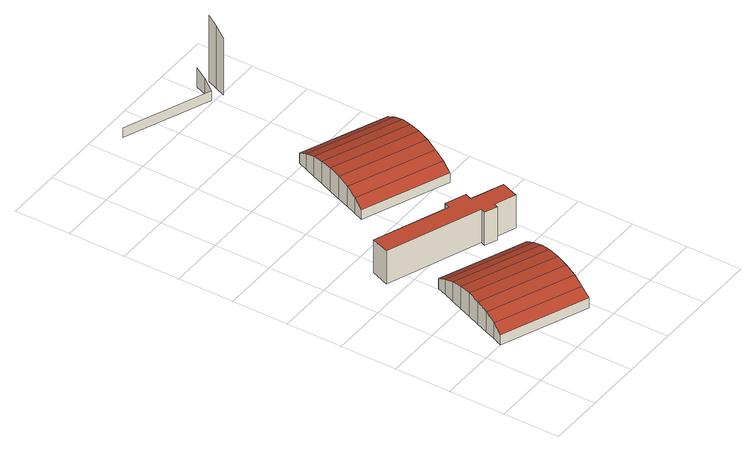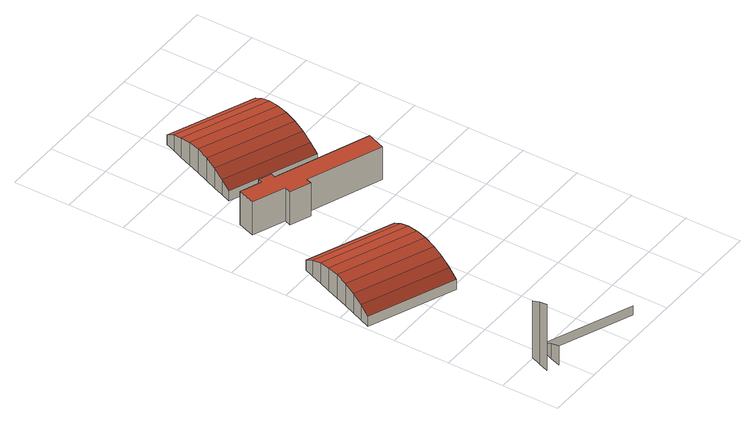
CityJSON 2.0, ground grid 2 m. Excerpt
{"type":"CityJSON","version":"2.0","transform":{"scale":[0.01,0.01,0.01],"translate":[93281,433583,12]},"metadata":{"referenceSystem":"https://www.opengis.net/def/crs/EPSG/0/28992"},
"CityObjects":{
"building1":{"type":"Building","attributes":{"measuredHeight":21.9},"children":["building1-1","building1-2"],"geometry":[{"type":"MultiSurface","lod":"2","boundaries":[[[0,1,2,3]],[[1,4,5,2]],[[4,6,7,5]],[[6,8,9,7]],[[10,9,8,11]],[[12,0,3,13]],[[0,12,14,1]],[[15,10,11,16]],[[1,14,17,4]],[[18,15,16,19]],[[4,17,20,6]],[[21,18,19,22]],[[23,24,25,26]],[[6,20,27,8]],[[8,27,28,11]],[[14,12,13,29]],[[11,28,30,16]],[[17,14,29,31]],[[16,30,32,19]],[[20,17,31,33]],[[24,34,35,25]],[[19,32,36,22]],[[37,23,26,38]],[[39,21,22,36]],[[27,20,33,40]],[[40,41,28,27]],[[41,42,30,28]],[[42,43,32,30]],[[44,38,26,25,35,45,46,47,48,49,50,51]],[[43,39,36,32]],[[52,37,38,44]],[[34,53,45,35]],[[53,54,46,45]],[[55,56,57,58]],[[59,52,44,51]],[[54,60,47,46]],[[56,61,62,57]],[[63,59,51,50]],[[61,64,65,62]],[[60,66,48,47]],[[67,63,50,49]],[[64,68,69,65]],[[66,67,49,48]],[[70,69,68,71]],[[72,55,58,73]],[[55,72,74,56]],[[75,70,71,76]],[[56,74,77,61]],[[78,75,76,79]],[[61,77,80,64]],[[81,78,79,82]],[[64,80,83,68]],[[68,83,84,71]],[[74,72,73,85]],[[71,84,86,76]],[[77,74,85,87]],[[88,89,90,91]],[[76,86,92,79]],[[80,77,87,93]],[[79,92,94,82]],[[95,81,82,94]],[[83,80,93,96]],[[96,97,84,83]],[[97,98,86,84]],[[98,99,92,86]],[[100,88,91,101]],[[99,95,94,92]],[[102,100,101,103]],[[104,105,106,107]],[[105,108,109,106]]],"semantics":{"surfaces":[{"type":"WallSurface"},{"type":"RoofSurface"}],"values":[0,0,0,0,0,0,1,0,1,0,1,0,0,1,1,0,1,0,1,0,0,1,0,0,0,0,0,0,1,0,0,0,0,0,0,0,0,0,0,0,0,0,0,0,0,1,0,1,0,1,0,1,1,0,1,0,0,1,0,1,0,0,0,0,0,0,0,0,0,0]}}]},
"building1-1":{"type":"BuildingInstallation","parents":["building1"],"geometry":[{"type":"MultiSurface","lod":"2","boundaries":[[[21,18,19,22]],[[43,39,36,32]],[[39,21,22,36]],[[18,15,16,19]],[[42,43,32,30]],[[10,9,8,11]],[[27,20,33,40]],[[1,4,5,2]],[[12,0,3,13]],[[14,12,13,29]],[[15,10,11,16]],[[41,42,30,28]],[[17,14,29,31]],[[40,41,28,27]],[[20,17,31,33]],[[6,8,9,7]],[[4,6,7,5]],[[0,1,2,3]],[[19,32,36,22]],[[8,27,28,11]],[[11,28,30,16]],[[6,20,27,8]],[[0,12,14,1]],[[1,14,17,4]],[[16,30,32,19]],[[4,17,20,6]]],"semantics":{"surfaces":[{"type":"WallSurface"},{"type":"RoofSurface"}],"values":[0,0,0,0,0,0,0,0,0,0,0,0,0,0,0,0,0,0,1,1,1,1,1,1,1,1]}}]},
"building1-2":{"type":"BuildingInstallation","parents":["building1"],"geometry":[{"type":"MultiSurface","lod":"2","boundaries":[[[95,81,82,94]],[[96,97,84,83]],[[81,78,79,82]],[[78,75,76,79]],[[98,99,92,86]],[[56,61,62,57]],[[64,68,69,65]],[[83,80,93,96]],[[75,70,71,76]],[[74,72,73,85]],[[99,95,94,92]],[[97,98,86,84]],[[61,64,65,62]],[[77,74,85,87]],[[80,77,87,93]],[[70,69,68,71]],[[72,55,58,73]],[[55,56,57,58]],[[79,92,94,82]],[[76,86,92,79]],[[68,83,84,71]],[[64,80,83,68]],[[61,77,80,64]],[[55,72,74,56]],[[56,74,77,61]],[[71,84,86,76]]],"semantics":{"surfaces":[{"type":"WallSurface"},{"type":"RoofSurface"}],"values":[0,0,0,0,0,0,0,0,0,0,0,0,0,0,0,0,0,0,1,1,1,1,1,1,1,1]}}]}
},
"vertices":[
[81,202,137],[95,236,159],[95,236,99],[81,202,99],[110,274,176],[110,274,99],[127,316,186],[127,316,99],[144,358,190],[144,358,99],[161,401,99],[161,401,186],[384,80,137],[384,80,99],[397,114,159],[177,442,99],[177,442,176],[413,152,176],[193,480,99],[193,480,159],[429,194,186],[207,515,99],[207,515,137],[160,724,99],[136,660,99],[136,660,227],[160,724,227],[446,236,190],[464,279,186],[397,114,99],[480,320,176],[413,152,99],[496,358,159],[429,194,99],[468,533,99],[468,533,227],[510,393,137],[424,622,99],[424,622,227],[510,393,99],[446,236,99],[464,279,99],[480,320,99],[496,358,99],[432,643,227],[461,517,227],[506,500,227],[512,515,227],[587,486,227],[610,547,227],[495,591,227],[504,615,227],[432,643,99],[461,517,99],[506,500,99],[358,901,137],[372,935,159],[372,935,99],[358,901,99],[504,615,99],[512,515,99],[388,973,176],[388,973,99],[495,591,99],[404,1015,186],[404,1015,99],[587,486,99],[610,547,99],[421,1057,190],[421,1057,99],[438,1100,99],[438,1100,186],[661,779,137],[661,779,99],[675,813,159],[455,1141,99],[455,1141,176],[690,851,176],[471,1179,99],[471,1179,159],[707,893,186],[485,1214,99],[485,1214,137],[724,935,190],[741,978,186],[675,813,99],[758,1019,176],[690,851,99],[592,1611,135],[289,1733,135],[289,1733,99],[592,1611,99],[773,1057,159],[707,893,99],[787,1092,137],[787,1092,99],[724,935,99],[741,978,99],[758,1019,99],[773,1057,99],[606,1645,157],[606,1645,99],[621,1684,174],[621,1684,99],[635,1596,318],[649,1631,340],[649,1631,99],[635,1596,99],[664,1669,357],[664,1669,99]
]}
